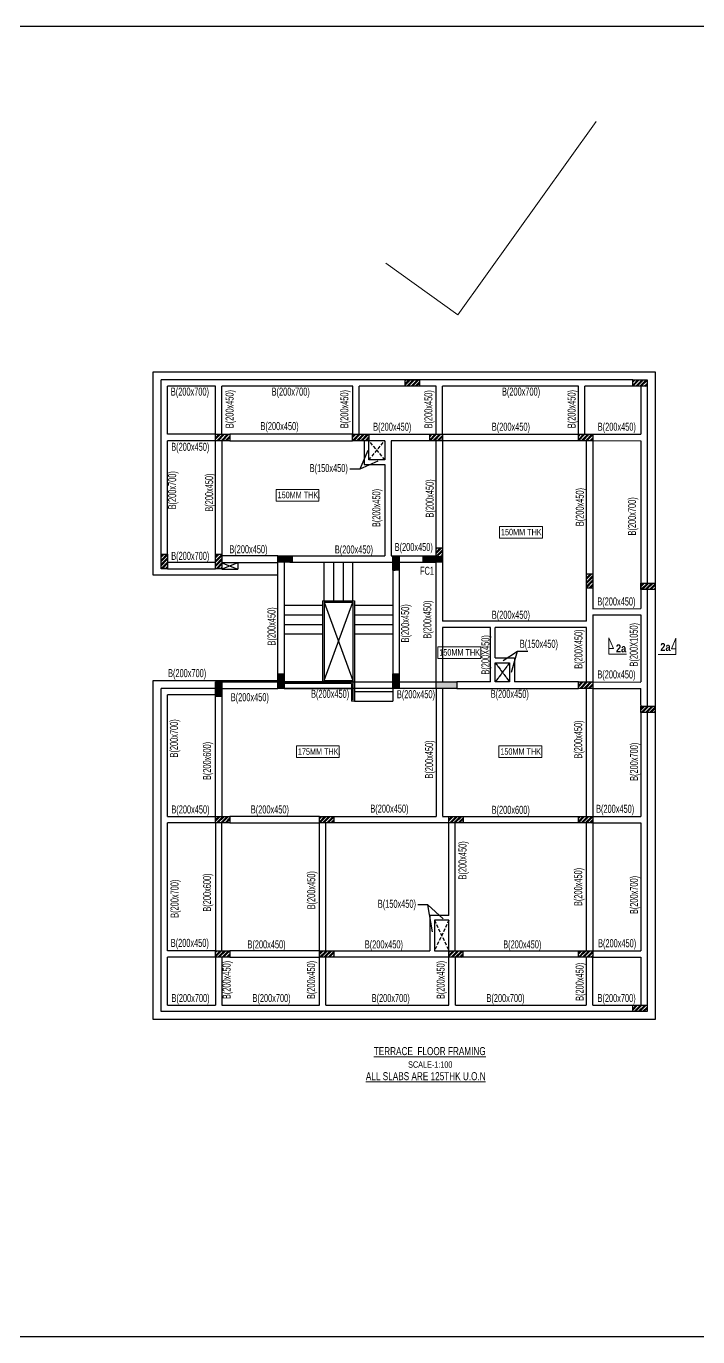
# Model space of a CAD drawing. Header units: millimetres. Extents: x 1798 to 243113, y 1193 to 150435.
# Drawn here: x 125572 to 146579, y 1193 to 42148 of the extents above; entities that cross this region are included whole.
import ezdxf

# ---------------------------------------------------------------- set-up
doc = ezdxf.new("R2010")
doc.units = ezdxf.units.MM
doc.linetypes.add('HIDDEN', pattern=[0.375, 0.25, -0.125])
doc.linetypes.add('HIDDEN2', pattern=[0.1875, 0.125, -0.0625])
for name, color, linetype, lineweight in [('-S-TEXT', 6, 'Continuous', 0), ('A-OPNG-WNDW', 4, 'Continuous', 20), ('A-SHAFT', 8, 'Continuous', 0), ('A-WALL', 1, 'Continuous', 30), ('S - BEAM TXT', 30, 'Continuous', 13), ('S - SLAB TXT', 2, 'Continuous', 13), ('SEC TEXT', 50, 'Continuous', 5), ('section symb', 5, 'Continuous', 0)]:
    doc.layers.add(name, color=color, linetype=linetype, lineweight=lineweight)
for name, color, linetype in [('A-RAILING', 212, 'Continuous'), ('A-STAIRCASE', 32, 'Continuous'), ('A-WALL-PATT', 7, 'Continuous'), ('beam', 4, 'Continuous'), ('column', 5, 'Continuous')]:
    doc.layers.add(name, color=color, linetype=linetype)
doc.styles.add('ARIAL', font='arial.ttf')
doc.styles.add('GFC', font='ARIALN.TTF')
doc.styles.add('S - GRID TXT', font='ARIALNB.TTF')
doc.styles.add('sd', font='ARIALNB.TTF')
doc.styles.add('SOBHA', font='swisscl.ttf')
doc.dimstyles.new('GFC- 50', dxfattribs={"dimscale": 100, "dimtxt": 1, "dimasz": 0.6, "dimexe": 0.2, "dimexo": 0, "dimgap": 0.1, "dimtad": 1, "dimdec": 0, "dimzin": 1, "dimdsep": 46, "dimtxsty": 'GFC', "dimblk": 'OBLIQUE', "dimcen": 0, "dimclrd": 8, "dimclre": 8, "dimclrt": 6, "dimazin": 2, "dimtfac": 1, "dimtdec": 0, "dimtmove": 1, "dimatfit": 3, "dimfxl": 1, "dimtolj": 1, "dimlwd": -1, "dimlwe": 9, "dimarcsym": 0})
pattern_1 = [(225, (51243.94, 36101.29), (66.29126, -66.29126), []), (225, (51199.74, 36101.29), (66.29126, -66.29126), [])]
pattern_2 = [(225, (48680.43, 47306.03), (66.29126, -66.29126), []), (225, (48636.24, 47306.03), (66.29126, -66.29126), [])]

# ---------------------------------------------------------------- blocks, each defined once
blk = doc.blocks.new('_OBLIQUE')
at = {"color": 0, "linetype": 'ByBlock'}
blk.add_line((-0.5, -0.5), (0.5, 0.5), dxfattribs=at)

msp = doc.modelspace()

# ---------------------------------------------------------------- hatches: boundary and pattern name
at = {"transparency": 33554559}
h = msp.add_hatch(color=8, dxfattribs=at)
h.dxf.hatch_style = 1
h.paths.add_polyline_path([(137992.4, 25595.1), (138392.4, 25595.1), (138392.4, 25395.2), (137992.4, 25395.2)])
h = msp.add_hatch(color=8, dxfattribs=at)
h.dxf.hatch_style = 1
h.paths.add_polyline_path([(138592.4, 25595.6), (138392.4, 25595.6), (138392.4, 25395.6), (138592.4, 25395.6)])
at = {"layer": 'A-WALL-PATT', "ltscale": 25}
h = msp.add_hatch(dxfattribs=at)
h.set_pattern_fill('ANSI32', color=8, scale=250, angle=180)
h.set_pattern_definition(pattern_1)
h.paths.add_polyline_path([(137877.5, 30895.6), (137877.5, 31095.6), (137427.5, 31095.6), (137427.5, 30895.6)])
h = msp.add_hatch(dxfattribs=at)
h.set_pattern_fill('ANSI32', color=8, scale=250, angle=180)
h.set_pattern_definition(pattern_1)
h.paths.add_polyline_path([(144992.1, 30895.6), (144992.1, 31095.6), (144542.1, 31095.6), (144542.1, 30895.6)])
h = msp.add_hatch(dxfattribs=at)
h.set_pattern_fill('ANSI32', color=8, scale=250, angle=180)
h.set_pattern_definition(pattern_1)
h.paths.add_polyline_path([(131942.5, 29395.6), (131492.5, 29395.6), (131492.5, 29195.6), (131942.5, 29195.6)])
h = msp.add_hatch(dxfattribs=at)
h.set_pattern_fill('ANSI32', color=8, scale=250, angle=180)
h.set_pattern_definition(pattern_1)
h.paths.add_polyline_path([(135782.5, 29395.6), (135782.5, 29195.6), (136292.5, 29195.6), (136292.5, 29395.6)])
h = msp.add_hatch(dxfattribs=at)
h.set_pattern_fill('ANSI32', color=8, scale=250, angle=180)
h.set_pattern_definition(pattern_1)
h.paths.add_polyline_path([(138192.5, 29196), (138592.5, 29196), (138592.5, 29396), (138192.5, 29396)])
h = msp.add_hatch(dxfattribs=at)
h.set_pattern_fill('ANSI32', color=8, scale=250, angle=180)
h.set_pattern_definition(pattern_1)
h.paths.add_polyline_path([(142842.5, 29395.6), (142842.5, 29195.6), (143292.5, 29195.6), (143292.5, 29395.6)])
h = msp.add_hatch(dxfattribs=at)
h.set_pattern_fill('ANSI32', color=8, scale=250, angle=180)
h.set_pattern_definition(pattern_1)
h.paths.add_polyline_path([(138592.4, 25595.6), (138592.4, 25845.6), (138392.4, 25845.6), (138392.4, 25595.6)])
h = msp.add_hatch(dxfattribs=at)
h.set_pattern_fill('ANSI32', color=8, scale=250, angle=180)
h.set_pattern_definition(pattern_1)
h.paths.add_polyline_path([(129792.1, 25195.6), (129992.1, 25195.6), (129992.1, 25645.6), (129792.1, 25645.6)])
h = msp.add_hatch(dxfattribs=at)
h.set_pattern_fill('ANSI32', color=8, scale=250, angle=180)
h.set_pattern_definition(pattern_1)
h.paths.add_polyline_path([(131492.4, 25195.6), (131692.4, 25195.6), (131692.4, 25645.6), (131492.4, 25645.6)])
at = {"layer": 'A-WALL-PATT'}
h = msp.add_hatch(dxfattribs=at)
h.set_pattern_fill('ANSI31', color=8)
h.set_pattern_definition([(45, (52726.89451, 36101.75529), (-0.08838834765, 0.08838834765), [])])
h.paths.add_polyline_path([(133442.4, 25595.6), (133442.4, 25395.6), (133892.4, 25395.6), (133892.4, 25595.6)])
h = msp.add_hatch(dxfattribs=at)
h.set_pattern_fill('ANSI31', color=8, angle=-90)
h.set_pattern_definition([(315, (147748.60715, 109908.74599), (0.08838834765, 0.08838834765), [])])
h.paths.add_polyline_path([(137242.5, 25595.6), (137042.5, 25595.6), (137042.5, 25145.6), (137242.5, 25145.6)])
at = {"layer": 'A-WALL-PATT', "ltscale": 25}
h = msp.add_hatch(dxfattribs=at)
h.set_pattern_fill('ANSI32', color=8, scale=250, angle=180)
h.set_pattern_definition([(225, (51243.94, 36168.29), (66.29126, -66.29126), []), (225, (51199.74, 36168.29), (66.29126, -66.29126), [])])
h.paths.add_polyline_path([(143092.4, 24588), (143292.4, 24588), (143292.4, 25038), (143092.4, 25038)])
h = msp.add_hatch(dxfattribs=at)
h.set_pattern_fill('ANSI32', color=8, scale=250, angle=180)
h.set_pattern_definition(pattern_2)
h.paths.add_polyline_path([(144791.9, 24744.7), (144791.9, 24544.7), (145241.9, 24544.7), (145241.9, 24744.7)])
at = {"layer": 'A-WALL-PATT'}
h = msp.add_hatch(dxfattribs=at)
h.set_pattern_fill('ANSI31', color=8, angle=90)
h.set_pattern_definition([(135, (52726.89451, 36101.75529), (-0.08838834765, -0.08838834765), [])])
h.paths.add_polyline_path([(133642.4, 21455.6), (133642.4, 21905.6), (133442.4, 21905.6), (133442.4, 21455.6)])
h = msp.add_hatch(dxfattribs=at)
h.set_pattern_fill('ANSI31', color=8, angle=90)
h.set_pattern_definition([(135, (122596.33025, -62858.10257), (-0.08838834765, -0.08838834765), [])])
h.paths.add_polyline_path([(137042.5, 21455.6), (137242.5, 21455.6), (137242.5, 21905.6), (137042.5, 21905.6)])
h = msp.add_hatch(dxfattribs=at)
h.set_pattern_fill('ANSI31', color=8, scale=250)
h.set_pattern_definition([(45, (52726.895, 36101.755), (-22.097087, 22.097087), [])])
h.paths.add_polyline_path([(131692.4, 21205.6), (131692.4, 21655.6), (131492.4, 21655.6), (131492.4, 21205.6)])
at = {"layer": 'A-WALL-PATT', "ltscale": 25}
h = msp.add_hatch(color=8, dxfattribs=at)
h.dxf.hatch_style = 1
h.paths.add_polyline_path([(138392.3, 21655.6), (138392.3, 21455.6), (139042.3, 21455.6), (139042.3, 21655.6)])
h = msp.add_hatch(dxfattribs=at)
h.set_pattern_fill('ANSI32', color=8, scale=250, angle=180)
h.set_pattern_definition(pattern_1)
h.paths.add_polyline_path([(142842.5, 21655.6), (142842.5, 21455.6), (143292.5, 21455.6), (143292.5, 21655.6)])
h = msp.add_hatch(dxfattribs=at)
h.set_pattern_fill('ANSI32', color=8, scale=250, angle=180)
h.set_pattern_definition(pattern_2)
h.paths.add_polyline_path([(144792.5, 20904.7), (144792.5, 20704.7), (145242.5, 20704.7), (145242.5, 20904.7)])
h = msp.add_hatch(dxfattribs=at)
h.set_pattern_fill('ANSI32', color=8, scale=250, angle=180)
h.set_pattern_definition(pattern_1)
h.paths.add_polyline_path([(131942.4, 17255.6), (131942.4, 17455.6), (131492.4, 17455.6), (131492.4, 17255.6)])
h = msp.add_hatch(dxfattribs=at)
h.set_pattern_fill('ANSI32', color=8, scale=250, angle=180)
h.set_pattern_definition(pattern_1)
h.paths.add_polyline_path([(134742.4, 17455.6), (134742.4, 17255.6), (135192.4, 17255.6), (135192.4, 17455.6)])
h = msp.add_hatch(dxfattribs=at)
h.set_pattern_fill('ANSI32', color=8, scale=250, angle=180)
h.set_pattern_definition(pattern_1)
h.paths.add_polyline_path([(138792.4, 17455.6), (138792.4, 17255.6), (139242.4, 17255.6), (139242.4, 17455.6)])
h = msp.add_hatch(dxfattribs=at)
h.set_pattern_fill('ANSI32', color=8, scale=250, angle=180)
h.set_pattern_definition(pattern_1)
h.paths.add_polyline_path([(142842.5, 17455.6), (142842.5, 17255.6), (143292.5, 17255.6), (143292.5, 17455.6)])
h = msp.add_hatch(dxfattribs=at)
h.set_pattern_fill('ANSI32', color=8, scale=250, angle=180)
h.set_pattern_definition(pattern_1)
h.paths.add_polyline_path([(131492.4, 13255.6), (131492.4, 13055.6), (131942.4, 13055.6), (131942.4, 13255.6)])
h = msp.add_hatch(dxfattribs=at)
h.set_pattern_fill('ANSI32', color=8, scale=250, angle=180)
h.set_pattern_definition(pattern_1)
h.paths.add_polyline_path([(134742.4, 13255.6), (134742.4, 13055.6), (135192.4, 13055.6), (135192.4, 13255.6)])
h = msp.add_hatch(dxfattribs=at)
h.set_pattern_fill('ANSI32', color=8, scale=250, angle=180)
h.set_pattern_definition(pattern_1)
h.paths.add_polyline_path([(138792.4, 13255.6), (138792.4, 13055.6), (139227.4, 13055.6), (139227.4, 13255.6)])
h = msp.add_hatch(dxfattribs=at)
h.set_pattern_fill('ANSI32', color=8, scale=250, angle=180)
h.set_pattern_definition(pattern_1)
h.paths.add_polyline_path([(142842.5, 13255.6), (142842.5, 13055.6), (143292.5, 13055.6), (143292.5, 13255.6)])
h = msp.add_hatch(dxfattribs=at)
h.set_pattern_fill('ANSI32', color=8, scale=250, angle=180)
h.set_pattern_definition(pattern_1)
h.paths.add_polyline_path([(144992.1, 11355.6), (144992.1, 11555.6), (144542.1, 11555.6), (144542.1, 11355.6)])

# ---------------------------------------------------------------- linework, layer by layer
at = {"layer": 'A-OPNG-WNDW'}
for p, q in [((139072.5, 33125.9), (143402.7, 39168.5)), ((136816.8, 34742.3), (139072.5, 33125.9))]:
    msp.add_line(p, q, dxfattribs=at)
at = {"layer": 'A-RAILING', "color": 8}
for p, q in [((134842.4, 24195.6, -27.9), (134842.4, 23537.7, -27.9)), ((134842.4, 24195.6, -27.9), (135842.4, 24195.6, -27.9)), ((135842.4, 24195.6, -27.9), (135842.4, 21055.6, -27.9)), ((134892.4, 24145.6, -27.9), (134892.4, 23531.4, -27.9)), ((134892.4, 24145.6, -27.9), (135792.4, 24145.6, -27.9)), ((135792.4, 24145.6, -27.9), (135792.4, 21102.7, -27.9)), ((134842.4, 23537.7, -27.9), (134842.4, 21655.6, -27.9)), ((134892.4, 23531.4, -27.9), (134892.4, 21705.6, -27.9)), ((135742.4, 21605.6, -27.9), (133642.4, 21605.6, -27.9)), ((134842.4, 21655.6, -27.9), (135792.4, 21655.6, -27.9)), ((134842.4, 21655.6, -27.9), (135792.4, 21655.6, -27.9)), ((134892.4, 21705.6, -27.9), (135792.4, 21705.6, -27.9)), ((135742.4, 21605.6, -27.9), (135742.4, 21055.6, -27.9)), ((135842.4, 21055.6, -27.9), (135742.4, 21055.6, -27.9))]:
    msp.add_line(p, q, dxfattribs=at)
at = {"layer": 'A-RAILING'}
msp.add_line((135792.4, 21655.6, -27.9), (133642.4, 21655.6, -27.9), dxfattribs=at)
at = {"layer": 'A-SHAFT', "linetype": 'HIDDEN2', "ltscale": 50}
for p, q in [((140692.6, 22255.6, -75.5), (140242.6, 21655.6, -75.5)), ((140242.6, 22255.6, -75.5), (140692.6, 21655.6, -75.5))]:
    msp.add_line(p, q, dxfattribs=at)
at = {"layer": 'A-STAIRCASE', "color": 8, "linetype": 'Continuous', "ltscale": 50}
for p, q in [((134892.4, 24195.6, -27.9), (134892.4, 25395.6, -27.9)), ((135192.4, 24195.6, -27.9), (135192.4, 25395.6, -27.9)), ((135492.4, 24195.6, -27.9), (135492.4, 25395.6, -27.9)), ((135792.4, 24195.6, -27.9), (135792.4, 25395.6, -27.9)), ((133642.4, 24055.6, -27.9), (134842.4, 24055.6, -27.9)), ((133642.4, 23755.6, -27.9), (134842.4, 23755.6, -27.9)), ((135842.4, 24055.6, -27.9), (137042.4, 24055.6, -27.9)), ((135842.4, 23755.6, -27.9), (137042.4, 23755.6, -27.9)), ((133642.4, 23455.6, -27.9), (134842.4, 23455.6, -27.9)), ((135842.4, 23455.6, -27.9), (137042.4, 23455.6, -27.9)), ((133642.4, 23155.6, -27.9), (134842.4, 23155.6, -27.9)), ((135842.4, 23155.6, -27.9), (137042.4, 23155.6, -27.9)), ((133642.4, 21655.6, -27.9), (134842.4, 21655.6, -27.9)), ((135842.4, 21655.6, -27.9), (137042.4, 21655.6, -27.9)), ((135842.4, 21355.6, -27.9), (137042.4, 21355.6, -27.9)), ((137040.6, 21455.6, -27.9), (137042.4, 21055.6, -27.9)), ((135842.4, 21055.6, -27.9), (137042.4, 21055.6, -27.9))]:
    msp.add_line(p, q, dxfattribs=at)
at = {"layer": 'A-STAIRCASE', "color": 8, "ltscale": 50}
for p, q in [((134892, 21705.6, -27.9), (135792.4, 24145.6, -27.9)), ((134892.4, 24145.6, -27.9), (135792.4, 21705.6, -27.9))]:
    msp.add_line(p, q, dxfattribs=at)
at = {"layer": 'A-STAIRCASE', "color": 8, "linetype": 'Continuous', "ltscale": 1000}
for p, q in [((133642.4, 21655.6, -27.9), (134842.4, 21655.6, -27.9)), ((135842.4, 21655.6, -27.9), (137042.4, 21655.6, -27.9))]:
    msp.add_line(p, q, dxfattribs=at)
at = {"layer": 'A-WALL', "color": 8, "elevation": -27.9}
for points in [[(133642.4, 21655.6), (135792.4, 21655.6)], [(133642.4, 21455.6), (135792.4, 21455.6)]]:
    msp.add_lwpolyline(points, dxfattribs=at)
at = {"layer": 'beam', "color": 4}
for p, q in [((144542.1, 31095.6, 119491.7), (129792.4, 31095.6, -27.9)), ((129792.4, 25645.6, 119491.7), (129792.4, 31095.6, -27.9)), ((129992.4, 29395.6, -27.9), (129992.4, 30895.6, -27.9)), ((131492.5, 30895.6, -27.9), (129992.4, 30895.6, -27.9)), ((131492.5, 29395.6, -27.9), (131492.5, 30895.6, -27.9)), ((133442.4, 30895.6, -27.9), (131692.5, 30895.6, -27.9)), ((131692.5, 29395.6, -27.9), (131692.5, 30895.6, -27.9)), ((135783.7, 30895.6, -27.9), (133442.4, 30895.6, -27.9)), ((135783.7, 29395.6, -27.9), (135783.7, 30895.6, -27.9)), ((138392.5, 30895.6, -27.9), (135983.7, 30895.6, -27.9)), ((135983.7, 29395.6, -27.9), (135983.7, 30895.6, -27.9)), ((138392.5, 30895.6, -27.9), (138392.4, 30895.6, -27.9)), ((138392.5, 29398.5, 119491.7), (138392.5, 30895.6, 119491.7)), ((142842.3, 30895.6, -27.9), (138592.5, 30895.6, -27.9)), ((138592.5, 29398.5, 119491.7), (138592.5, 30895.6, 119491.7)), ((142842.3, 29398.5, -27.9), (142842.3, 30898.5, -27.9)), ((144542.1, 30895.6, 119491.7), (143042.3, 30898.5, -27.9)), ((143042.3, 29398.5, -27.9), (143042.3, 30898.5, -27.9)), ((144792.4, 30895.6, -27.9), (144792.4, 29395.6, -27.9)), ((144992.4, 31095.6, -27.9), (144992.4, 25128.9, -27.9)), ((131493, 29395.6, -27.9), (129992.4, 29395.6, -27.9)), ((129992.4, 25645.6, 119491.7), (129992.4, 29195.6, -27.9)), ((131493, 29195.6, -27.9), (129992.4, 29195.6, -27.9)), ((131492.4, 25645.5, 119663.8), (131492.4, 29195.6, -18136.9)), ((131692.5, 29195.6, -18136.9), (131692.1, 25598.5, 239017.6)), ((135782.5, 29395.6, -27.9), (131942.5, 29395.6, -27.9)), ((131942.5, 29195.6, 42253.2), (135782.5, 29195.6, -27.9)), ((136292.5, 29395.6, 69584.1), (138392.5, 29395.6, 124746.9)), ((136792.5, 29195.6, 80029.4), (136292.5, 29195.6, 65935.2)), ((138392.5, 29195.6, 125131.2), (136992.5, 29195.6, 85667.2)), ((136992.5, 29195.6, -27.9), (136992.5, 25595.8, -27.9)), ((138392.5, 25848.5, -37377.7), (138392.5, 29195.6, 129306.3)), ((138592.5, 29395.6, 119491.7), (142842.5, 29395.6, -27.9)), ((142842.5, 29195.6, -27.9), (138592.5, 29195.6, 119491.7)), ((138592.5, 29195.6, 119491.7), (138592.5, 25848.5, 119491.7)), ((143092.4, 25038, -239053), (143092.6, 29198.5, -132.9)), ((143292.4, 29198.5, 119386.6), (143292.2, 25038, -241284.8)), ((143292.5, 29395.6, -27.9), (144792.4, 29395.6, -27.9)), ((143292.5, 29198.5, -27.9), (144792.4, 29195.6, -27.9)), ((144792.4, 29195.6, -27.9), (144792.5, 24521.1, -8)), ((136792.5, 28448.5, -27.9), (136792.5, 25595.8, -27.9)), ((129992.4, 25398.5, 34213.3), (131492.1, 25398.5, 239017.6)), ((133442.6, 25595.6, -75.5), (131692.4, 25595.6, 119663.8)), ((133442.4, 21905.6, -27.9), (133442.4, 25395.6, -27.9)), ((133642.4, 25395.6, -27.9), (133642.4, 21905.6, -27.9)), ((133892.4, 25595.6, -27.9), (136642.5, 25595.6, 76410.7)), ((133892.4, 25395.6, -27.9), (138392.3, 25395.6, 125048.9)), ((136642.5, 25595.6, 76410.7), (136792.5, 25595.8, -27.9)), ((136992.5, 25595.6, 86139.1), (138392.4, 25595.6, 125050.7)), ((138392.3, 21655.6, -27.9), (138392.3, 25395.6, -27.9)), ((138592.3, 25395.6, 119491.7), (138592.3, 23555.6, 60690.6)), ((129992.1, 25195.6, 119491.7), (131492.1, 25195.6, -27.9)), ((133442.6, 25382.6, -239122), (131692.1, 25382.6, -76.5)), ((144992.4, 25128.9, -27.9), (144992.4, 24744.7, -27.9)), ((143092.4, 23555.6, -146.5), (143092.4, 24588, -255633.1)), ((143292.4, 24588, -247450.9), (143292.4, 23946.1, -166993.6)), ((144792.5, 24521.1, -8), (144792.5, 23949.1, -12)), ((144992.4, 24544.7, -27.9), (144992.4, 20904.7, -27.9)), ((143292.4, 23946.1, -239055.1), (144792.5, 23949.1, -239055.1)), ((139392.2, 23555.6, 47200.9), (138592.3, 23555.6, 57992.9)), ((138592.3, 23355.6, 54299.2), (138592.3, 21655.6, -27.9)), ((139392.2, 23355.6, 47200.9), (138592.3, 23355.6, 57992.9)), ((143092.4, 23555.6, -2726.5), (139392.2, 23555.6, 47200.9)), ((139792.4, 23355.6, 41800.4), (139392.2, 23355.6, 47200.9)), ((140092.4, 23355.6, 37752.5), (139792.4, 23355.6, 41800.4)), ((143092.4, 23355.6, -2726.5), (140242.4, 23355.6, 35728.6)), ((143092.5, 21655.6, 119783.4), (143092.4, 23355.6, 263.9)), ((143292.4, 23749.1, -142291), (143292.4, 21655.6, 120104.7)), ((143292.4, 23749.1, -239055.1), (144792.4, 23749.1, -254995.9)), ((144792.4, 23749.1, -13.4), (144792.4, 21655.6, -27.9)), ((129792.3, 11355.6, 119491.7), (129792.3, 21455.6, 320787.7)), ((131497.3, 21455.6, 320787.7), (129792.3, 21455.6, 320787.7)), ((131692.4, 21655.6, -27.9), (133442.4, 21655.6, 119491.7)), ((131692.4, 21455.6, -27.9), (133442.4, 21455.6, -27.9)), ((133642.4, 21655.6, -27.9), (137040.6, 21655.6, -27.9)), ((138392.3, 21455.6, -27.9), (133642.4, 21455.6, -27.9)), ((137240.6, 21655.6, -27.9), (138392.3, 21655.6, -27.9)), ((138392.5, 21458.5, -27.9), (138392.4, 17455.6, -27.9)), ((138592.5, 21458.5, -27.9), (138592.5, 17458.5, -27.9)), ((139792.4, 21655.6, -27.9), (139042.3, 21655.6, -27.9)), ((139042.3, 21455.6, -27.9), (142842.5, 21455.6, -27.9)), ((140092.4, 21655.6, -27.9), (139792.4, 21655.6, -27.9)), ((140692.4, 21655.6, -27.9), (140242.4, 21655.6, -27.9)), ((142842.5, 21655.6, -27.9), (140842.4, 21655.6, -27.9)), ((143092.5, 17455.6, -54.1), (143092.5, 21455.6, -54.1)), ((143292.5, 21655.6, -27.9), (144792.5, 21649.8, 90.8)), ((143292.5, 21455.6, -54.1), (143292.5, 17455.6, 119465.4)), ((143292.5, 21455.6, 213841.2), (144793.8, 21455.6, 24955.8)), ((129992.3, 17455.6, 58274.3), (129992.3, 21255.6, 2887.2)), ((131497.3, 21255.6, 320787.7), (129992.3, 21255.6, 320787.7)), ((131492.4, 17455.6, -27.9), (131492.4, 21205.6, -27.9)), ((131692.4, 21205.6, -27.9), (131692.4, 17455.6, 119491.7)), ((144792.5, 20931, 119491.7), (144792.5, 20904.7, 118584.2)), ((144792.4, 20704.7, -13.9), (144792.4, 17455.6, -27.9)), ((144992.4, 20704.7, -27.9), (144992.4, 11358.5, -27.9)), ((129992.3, 17455.6, 120381), (131492.4, 17455.6, 119491.7)), ((129992.3, 16167.9, 77043.4), (129992.3, 17255.6, 61189.4)), ((131492.4, 17255.6, 28192), (129992.3, 17255.6, 77994.2)), ((131492.4, 17255.6, -27.9), (131492.4, 16167.9, -27.9)), ((131692.4, 13255.6, -7734.5), (131692.4, 17255.6, 119491.7)), ((134742.4, 17455.6, 121151.7), (131942.4, 17455.6, 119491.7)), ((131942.4, 17255.6, 28192), (134742.4, 17255.6, 121151.7)), ((134742.4, 13255.6, 119491.7), (134742.5, 17255.6, -27.9)), ((134942.4, 13255.6, 119491.7), (134942.5, 17255.6, -28)), ((135192.4, 17455.6, 119491.7), (138392.4, 17455.6, -27.9)), ((138792.4, 17255.6, -27.9), (135192.4, 17255.6, 119491.7)), ((138592.4, 17455.6, 6612.1), (138792.4, 17455.6, -27.9)), ((138792.4, 16055.6, 35828), (138792.4, 17255.6, -27.9)), ((138992.4, 13255.6, 119491.7), (138992.4, 17255.6, -27.9)), ((139242.4, 17455.6, -27.9), (142842.5, 17455.6, 126524.5)), ((142842.5, 17255.6, 126524.5), (139242.4, 17255.6, -27.9)), ((143092.5, 13258.5, -119547.4), (143092.5, 17258.5, -27.9)), ((143292.5, 17454.7, 119491.6), (144792.4, 17455.6, 119491.7)), ((143292.5, 17258.5, -27.9), (143292.5, 16167, -32641.9)), ((143292.5, 17258.5, -27.9), (144792.4, 17255.6, 103555.7)), ((144792.4, 17255.6, -120.9), (144792.4, 16167.9, -120.9)), ((129992.3, 13255.6, 119491.7), (129992.3, 16167.9, 77043.4)), ((131492.4, 16167.9, -27.9), (131492.4, 13255.6, -27.9)), ((138792.4, 14358.3, -27.9), (138792.4, 16055.6, 35828)), ((143292.5, 16167, -32641.9), (143292.5, 13258.5, -119547.4)), ((144792.4, 16167.9, -120.9), (144792.4, 13255.6, -120.9)), ((138792.4, 13255.6, 119491.7), (138792.4, 14208.3, 91024.6)), ((131492.9, 13255.6, 119491.7), (129992.3, 13255.6, 119491.7)), ((134742.4, 13255.6, -1856.4), (131942.4, 13255.6, 91232.5)), ((135197.4, 13255.6, -27.9), (136892.4, 13255.6, 56324.2)), ((136892.4, 13255.6, 56324.2), (138192.5, 13255.6, -27.9)), ((138342.5, 13255.6, 104533), (138792.4, 13255.6, 119491.7)), ((139227.4, 13255.6, -27.9), (142842.5, 13255.6, -27.9)), ((143292.5, 13258.5, -119547.4), (144792.4, 13255.6, -27.9)), ((131492.9, 13055.6, 119491.7), (129992.3, 13055.6, 119491.7)), ((129992.3, 11555.6, 119491.7), (129992.3, 13055.6, 119491.7)), ((131492.4, 13055.6, 117831.7), (131492.4, 11555.6, 12373.2)), ((131692.4, 13055.6, 117831.7), (131692.4, 11555.6, 12373.2)), ((131942.4, 13055.6, 119491.7), (134749.4, 13055.6, 121155.8)), ((134742.4, 11555.6, -236.3), (134742.4, 13055.6, -236.3)), ((134942.4, 11555.6, -236.3), (134942.4, 13055.6, -236.3)), ((136655.6, 13055.6, 70913.5), (135192.4, 13055.6, 119491.7)), ((138792.4, 13055.6, -27.9), (136655.6, 13055.6, 70913.5)), ((138796.1, 11555.6, -151.3), (138796.1, 13055.6, -151.3)), ((138996.1, 11555.6, -151.3), (138996.1, 13055.6, -151.3)), ((142842.5, 13055.6, -7029.8), (139227.4, 13055.6, 119491.7)), ((143092.5, 11555.6, -119547.4), (143092.5, 13055.6, -119547.4)), ((143292.5, 13055.6, -119547.4), (144792.4, 13055.6, -15963.8)), ((143292.5, 11555.6, -119547.4), (143292.5, 13055.6, -119547.4)), ((144792.4, 13055.6, 15317.8), (144792.4, 11555.6, 15317.8)), ((129992.3, 11555.6, 11391.3), (131492.4, 11555.6, 9044.8)), ((131692.4, 11555.6, 8731.9), (134742.4, 11555.6, 3961)), ((134942.4, 11555.6, 3648.1), (136655.6, 11555.6, 119368.3)), ((136655.7, 11555.6, 119371.2), (138796.1, 11555.6, -27.9)), ((138996.1, 11555.6, -27.9), (143090, 11555.6, -49.8)), ((143092.4, 11555.6, -27.9), (143092.5, 11555.6, -27.3)), ((143292.5, 11555.6, 1778.1), (144792.4, 11555.6, 15317.8)), ((144542.1, 11355.6, 119491.7), (129792.3, 11355.6, -1625.5))]:
    msp.add_line(p, q, dxfattribs=at)
at = {"layer": 'beam'}
for p, q in [((136142.5, 29202.7, -27.9), (136142.5, 28448.5, -27.9)), ((136292.5, 28598.5, -27.9), (136292.5, 29195.6, -27.9)), ((136792.5, 29195.6, -27.9), (136792.5, 28598.5, -27.9)), ((136142.5, 28448.5, -27.9), (136792.5, 28448.5, -27.9)), ((136792.5, 28598.5, -27.9), (136292.5, 28598.5, -27.9)), ((131692.4, 25179.7, 100623.7), (132192.6, 25182.6, -19068.9)), ((132192.6, 25382.6, 219971.2), (132192.6, 25182.6, -19067.9)), ((137040.6, 25145.6, -27.9), (137040.6, 21905.6, -27.9)), ((137242.5, 25145.6, -27.9), (137240.6, 21905.6, -27.9)), ((140092.4, 21655.6, -27.9), (140092.4, 23355.6, -27.9)), ((140242.4, 22408.5, -27.9), (140242.4, 23355.6, -27.9)), ((140242.4, 22408.5, -27.9), (140842.4, 22408.5, -27.9)), ((140242.4, 21655.6, -27.9), (140242.4, 22258.5, -27.9)), ((140242.4, 22258.5, -27.9), (140692.4, 22258.5, -27.9)), ((140692.4, 22258.5, -27.9), (140692.4, 21655.6, -27.9)), ((140842.4, 22408.5, -27.9), (140842.4, 21655.6, -27.9)), ((144792.5, 20931, 119491.7), (144793.8, 21455.6, 24955.8)), ((138792.4, 14358.3, -27.9), (138192.5, 14358.3, -27.9)), ((138192.5, 14358.3, -27.9), (138192.5, 13255.6, -27.9)), ((138792.4, 14208.3, -27.9), (138342.5, 14208.3, -27.9)), ((138342.5, 14208.3, -27.9), (138342.5, 13255.6, -27.9))]:
    msp.add_line(p, q, dxfattribs=at)
at = {"layer": 'beam', "color": 8, "linetype": 'HIDDEN', "ltscale": 400}
for p, q in [((136792.5, 28598.5, -27.9), (136292.5, 29195.6, -27.9)), ((136292.5, 28598.5, -27.9), (136792.5, 29195.6, -27.9)), ((140242.4, 22258.5, -27.9), (140692.4, 21655.6, -27.9)), ((140692.4, 22258.5, -27.9), (140242.4, 21655.6, -27.9)), ((138792.4, 14208.3, -27.9), (138342.5, 13255.6, -27.9)), ((138342.5, 14208.3, -27.9), (138792.4, 13255.6, -27.9))]:
    msp.add_line(p, q, dxfattribs=at)
at = {"layer": 'beam', "color": 8, "linetype": 'HIDDEN', "ltscale": 45000}
for p, q in [((132192.6, 25382.6, 219970.2), (131692.1, 25182.6, -19068.9)), ((131692.3, 25382.6, 219970.2), (132192.6, 25182.6, -19068.9))]:
    msp.add_line(p, q, dxfattribs=at)
at = {"layer": 'beam', "color": 4}
msp.add_lwpolyline([(201385.5, 1192.9), (1797.5, 1192.9), (1797.5, 42147.9), (201385.5, 42147.9)], close=True, dxfattribs=at)
at = {"layer": 'beam', "color": 2, "elevation": -27.9}
msp.add_lwpolyline([(133442.4, 24995.6), (129542.4, 24995.6), (129542.4, 31345.6), (145242.5, 31345.6), (145242.5, 11105.6), (129542.5, 11105.6), (129542.5, 21705.6), (133442.4, 21705.6)], dxfattribs=at)
at = {"layer": 'column'}
for points, elevation in [([(137877.5, 30895.6), (137427.5, 30895.6), (137427.5, 31095.6), (137877.5, 31095.6)], 119491.7), ([(144992.1, 30895.6), (144542.1, 30895.6), (144542.1, 31095.6), (144992.1, 31095.6)], 119491.7), ([(131492.5, 29395.6), (131942.5, 29395.6), (131942.5, 29195.6), (131492.5, 29195.6)], -27.9), ([(135782.5, 29395.6), (136292.5, 29395.6), (136292.5, 29195.6), (135782.5, 29195.6)], -27.9), ([(138192.5, 29396), (138592.5, 29396), (138592.5, 29196), (138192.5, 29196)], -30), ([(142842.5, 29395.6), (143292.5, 29395.6), (143292.5, 29195.6), (142842.5, 29195.6)], -27.9), ([(138392.4, 25395.6), (138392.4, 25845.6), (138592.4, 25845.6), (138592.4, 25395.6)], 119491.7), ([(129792.1, 25195.6), (129792.1, 25645.6), (129992.1, 25645.6), (129992.1, 25195.6)], 119491.7), ([(131492.4, 25195.6), (131492.4, 25645.5), (131692.4, 25645.5), (131692.4, 25195.6)], 119663.8), ([(133442.4, 25595.6), (133892.4, 25595.6), (133892.4, 25395.6), (133442.4, 25395.6)], -27.9), ([(137242.5, 25595.6), (137242.5, 25145.6), (137042.5, 25145.6), (137042.5, 25595.6)], -27.9), ([(137992.4, 25595.1), (138392.4, 25595.1), (138392.4, 25395.2), (137992.4, 25395.2)], 119491.7), ([(143092.4, 24588), (143092.4, 25038), (143292.4, 25038), (143292.4, 24588)], -239053), ([(144791.9, 24744.7), (145241.9, 24744.7), (145241.9, 24544.7), (144791.9, 24544.7)], -239053), ([(133442.4, 21455.6), (133442.4, 21905.6), (133642.4, 21905.6), (133642.4, 21455.6)], -27.9), ([(137042.5, 21455.6), (137042.5, 21905.6), (137242.5, 21905.6), (137242.5, 21455.6)], -27.9), ([(131492.4, 21205.6), (131492.4, 21655.6), (131692.4, 21655.6), (131692.4, 21205.6)], -27.9), ([(138392.3, 21655.6), (139042.3, 21655.6), (139042.3, 21455.6), (138392.3, 21455.6)], -27.9), ([(142842.5, 21655.6), (143292.5, 21655.6), (143292.5, 21455.6), (142842.5, 21455.6)], -27.9), ([(144792.5, 20904.7), (145242.5, 20904.7), (145242.5, 20704.7), (144792.5, 20704.7)], -13.9), ([(131492.4, 17455.6), (131942.4, 17455.6), (131942.4, 17255.6), (131492.4, 17255.6)], 119491.7), ([(134742.4, 17455.6), (135192.4, 17455.6), (135192.4, 17255.6), (134742.4, 17255.6)], 119491.7), ([(138792.4, 17455.6), (139242.4, 17455.6), (139242.4, 17255.6), (138792.4, 17255.6)], -27.9), ([(142842.5, 17455.6), (143292.5, 17455.6), (143292.5, 17255.6), (142842.5, 17255.6)], 119491.7), ([(131492.4, 13255.6), (131942.4, 13255.6), (131942.4, 13055.6), (131492.4, 13055.6)], 119491.7), ([(134742.4, 13255.6), (135192.4, 13255.6), (135192.4, 13055.6), (134742.4, 13055.6)], 119491.7), ([(138792.4, 13255.6), (139227.4, 13255.6), (139227.4, 13055.6), (138792.4, 13055.6)], 119491.7), ([(142842.5, 13255.6), (143292.5, 13255.6), (143292.5, 13055.6), (142842.5, 13055.6)], -27.9), ([(144992.1, 11355.6), (144542.1, 11355.6), (144542.1, 11555.6), (144992.1, 11555.6)], 119491.7)]:
    msp.add_lwpolyline(points, close=True, dxfattribs=dict(at, elevation=elevation))
at = {"layer": 'S - SLAB TXT', "color": 9}
for points, elevation in [([(133390.7, 27310.7), (134729.3, 27310.7), (134729.3, 27675.2), (133390.7, 27675.2)], -27.9), ([(140377.6, 26152.3), (141716.2, 26152.3), (141716.2, 26516.8), (140377.6, 26516.8)], -27.9), ([(138448.7, 22392.8), (139787.3, 22392.8), (139787.3, 22757.3), (138448.7, 22757.3)], -55.8), ([(134025.2, 19292), (135363.8, 19292), (135363.8, 19656.6), (134025.2, 19656.6)], -27.9), ([(140357.8, 19292), (141696.4, 19292), (141696.4, 19656.6), (140357.8, 19656.6)], -27.9)]:
    msp.add_lwpolyline(points, close=True, dxfattribs=dict(at, elevation=elevation))
at = {"layer": 'section symb', "ltscale": 1000}
for points, elevation in [([(144353.4, 22526.2), (143798.1, 22526.2), (143798.1, 23031.1), (143937.4, 22703), (143798.1, 22703)], 478078.2), ([(145341, 22515.3), (145896.4, 22515.3), (145896.4, 23020.2), (145757, 22692.1), (145896.4, 22692.1)], 239039.1)]:
    msp.add_lwpolyline(points, dxfattribs=dict(at, elevation=elevation))

# ---------------------------------------------------------------- texts
at = {"layer": '-S-TEXT', "linetype": 'Continuous', "ltscale": 150000, "attachment_point": 1, "style": 'ARIAL'}
for s, width, insert, char_height in [('{\\fSwis721 LtCn BT|b0|i0|c0|p34;\\LTERRACE  FLOOR FRAMING  }', 5325.731, (136442.9, 10245.8, -119547.4), 250), ('{\\fSwis721 LtCn BT|b0|i0|c0|p34;\\W1;SCALE-1:100}', 1300.427, (137517.9, 9800.2, -27.9), 200)]:
    msp.add_mtext_dynamic_manual_height_columns(s, width=width, gutter_width=250, heights=[0], dxfattribs=dict(at, insert=insert, char_height=char_height))
at = {"layer": '-S-TEXT', "linetype": 'Continuous', "ltscale": 150000, "insert": (136197.3, 9462, -27.9), "char_height": 250, "width": 3743.653, "attachment_point": 1, "style": 'ARIAL'}
msp.add_mtext('{\\fSwis721 LtCn BT|b0|i0|c0|p34;\\W1;\\LALL SLABS ARE 125THK U.O.N}', dxfattribs=at)
at = {"layer": 'S - BEAM TXT', "char_height": 250, "attachment_point": 8, "style": 'S - GRID TXT'}
for s, insert in [('{\\fSwis721 LtCn BT|b0|i0|c0|p34;\\W0.9;B(200x700)}', (130693.4, 30529.1, -94901.5)), ('{\\fSwis721 LtCn BT|b0|i0|c0|p34;\\W0.9;B(200x700)}', (133845.9, 30529.1, -94901.5)), ('{\\fSwis721 LtCn BT|b0|i0|c0|p34;\\W0.9;B(200x700)}', (141050.6, 30529.7, -94873.6)), ('{\\fSwis721 LtCn BT|b0|i0|c0|p34;\\W0.9;B(200x450)}', (133497.3, 29452.2, -94873.6)), ('{\\fSwis721 LtCn BT|b0|i0|c0|p34;\\W0.9;B(200x450)}', (137022.1, 29431.6, -94873.6)), ('{\\fSwis721 LtCn BT|b0|i0|c0|p34;\\W0.9;B(200x450)}', (140733.6, 29431.6, -94873.6)), ('{\\fSwis721 LtCn BT|b0|i0|c0|p34;\\W0.9;B(200x450)}', (144046.2, 29431.6, -94873.6)), ('{\\fSwis721 LtCn BT|b0|i0|c0|p34;\\W0.9;B(200x450)}', (130704.8, 28804.8, -94873.6)), ('{\\fSwis721 LtCn BT|b0|i0|c0|p34;\\W0.9;B(150x450)}', (135035.4, 28140.8, -94873.6)), ('{\\fSwis721 LtCn BT|b0|i0|c0|p34;\\W0.9;B(200x450)}', (132522.6, 25602.9, 119488.5)), ('{\\fSwis721 LtCn BT|b0|i0|c0|p34;\\W0.9;B(200x450)}', (135823.4, 25595.6, 38191.4)), ('{\\fSwis721 LtCn BT|b0|i0|c0|p34;\\W0.9;B(200x450)}', (137694.2, 25673.2, 38219.3)), ('{\\fSwis721 LtCn BT|b0|i0|c0|p34;\\W0.9;B(200x700)}', (130704.4, 25396.8, -94873.6)), ('{\\fSwis721 LtCn BT|b0|i0|c0|p34;\\W0.9;FC1}', (138109.6, 25003, 1965.8)), ('{\\fSwis721 LtCn BT|b0|i0|c0|p34;\\W0.9;B(200x450)}', (144032.2, 23971.2, -333900.8)), ('{\\fSwis721 LtCn BT|b0|i0|c0|p34;\\W0.9;B(200x450)}', (140733.6, 23555.6, 29101.5)), ('{\\fSwis721 LtCn BT|b0|i0|c0|p34;\\W0.9;B(150x450)}', (141609.2, 22648.4, -94873.6)), ('{\\fSwis721 LtCn BT|b0|i0|c0|p34;\\W0.9;B(200x700)}', (130606.4, 21732.7, 274097.2)), ('{\\fSwis721 LtCn BT|b0|i0|c0|p34;\\W0.9;B(200x450)}', (144034.1, 21691.6, 24645.9)), ('{\\fSwis721 LtCn BT|b0|i0|c0|p34;\\W0.9;B(200x450)}', (132567.4, 20979.7, 59731.9)), ('{\\fSwis721 LtCn BT|b0|i0|c0|p34;\\W0.9;B(200x450)}', (135077.8, 21084.8, -27.9)), ('{\\fSwis721 LtCn BT|b0|i0|c0|p34;\\W0.9;B(200x450)}', (137762.6, 21073.2, -27.9)), ('{\\fSwis721 LtCn BT|b0|i0|c0|p34;\\W0.9;B(200x450)}', (140697.3, 21084.8, -27.9)), ('{\\fSwis721 LtCn BT|b0|i0|c0|p34;\\W0.9;B(200x450)}', (130710.2, 17472.6, -94873.6)), ('{\\fSwis721 LtCn BT|b0|i0|c0|p34;\\W0.9;B(200x450)}', (133195.1, 17472.6, -94873.6)), ('{\\fSwis721 LtCn BT|b0|i0|c0|p34;\\W0.9;B(200x450)}', (136933.6, 17497.8, -214393.2)), ('{\\fSwis721 LtCn BT|b0|i0|c0|p34;\\W0.9;B(200x600)}', (140727.2, 17460.2, -94873.6)), ('{\\fSwis721 LtCn BT|b0|i0|c0|p34;\\W0.9;B(200x450)}', (143993.5, 17491.6, 24645.9)), ('{\\fSwis721 LtCn BT|b0|i0|c0|p34;\\W0.9;B(150x450)}', (137167.7, 14523.9, -94873.6)), ('{\\fSwis721 LtCn BT|b0|i0|c0|p34;\\W0.9;B(200x450)}', (130690, 13301.7, 274097.2)), ('{\\fSwis721 LtCn BT|b0|i0|c0|p34;\\W0.9;B(200x450)}', (133089.9, 13255.6, -94873.6)), ('{\\fSwis721 LtCn BT|b0|i0|c0|p34;\\W0.9;B(200x450)}', (136760.7, 13255.6, -94873.6)), ('{\\fSwis721 LtCn BT|b0|i0|c0|p34;\\W0.9;B(200x450)}', (141089.1, 13255.6, -27.9)), ('{\\fSwis721 LtCn BT|b0|i0|c0|p34;\\W0.9;B(200x450)}', (144055.7, 13291.6, -94873.6)), ('{\\fSwis721 LtCn BT|b0|i0|c0|p34;\\W0.9;B(200x700)}', (130712.9, 11578.7, -94873.6)), ('{\\fSwis721 LtCn BT|b0|i0|c0|p34;\\W0.9;B(200x700)}', (133246.8, 11578.7, -94873.6)), ('{\\fSwis721 LtCn BT|b0|i0|c0|p34;\\W0.9;B(200x700)}', (136973.8, 11578.7, -94873.6)), ('{\\fSwis721 LtCn BT|b0|i0|c0|p34;\\W0.9;B(200x700)}', (140565.4, 11578.7, -94873.6)), ('{\\fSwis721 LtCn BT|b0|i0|c0|p34;\\W0.9;B(200x700)}', (144038.9, 11578.7, -94873.6))]:
    msp.add_mtext(s, dxfattribs=dict(at, insert=insert))
at = {"layer": 'S - BEAM TXT', "char_height": 250, "attachment_point": 8, "rotation": 90, "style": 'S - GRID TXT'}
for s, insert in [('{\\fSwis721 LtCn BT|b0|i0|c0|p34;\\W0.9;B(200x450)}', (132134.1, 30183.1, -94873.6)), ('{\\fSwis721 LtCn BT|b0|i0|c0|p34;\\W0.9;B(200x450)}', (135723.3, 30183.1, -94873.6)), ('{\\fSwis721 LtCn BT|b0|i0|c0|p34;\\W0.9;B(200x450)}', (138351.9, 30175.8, 24645.9)), ('{\\fSwis721 LtCn BT|b0|i0|c0|p34;\\W0.9;B(200x450)}', (142832, 30183.1, -94873.6)), ('{\\fSwis721 LtCn BT|b0|i0|c0|p34;\\W0.9;B(200x700)}', (130337.2, 27646.8, -27.9)), ('{\\fSwis721 LtCn BT|b0|i0|c0|p34;\\W0.9;B(200x450)}', (131495.4, 27573, 9976)), ('{\\fSwis721 LtCn BT|b0|i0|c0|p34;\\W0.9;B(200x450)}', (138392.2, 27391.1, -27.9)), ('{\\fSwis721 LtCn BT|b0|i0|c0|p34;\\W0.9;B(200x450)}', (136724.1, 27092.1, -27.9)), ('{\\fSwis721 LtCn BT|b0|i0|c0|p34;\\W0.9;B(200x450)}', (143087.5, 27121.1, -214498.2)), ('{\\fSwis721 LtCn BT|b0|i0|c0|p34;\\W0.9;B(200x700)}', (144719.6, 26830.4, -94873.6)), ('{\\fSwis721 LtCn BT|b0|i0|c0|p34;\\W0.9;B(200x450)}', (138320.9, 23605.5, 29101.5)), ('{\\fSwis721 LtCn BT|b0|i0|c0|p34;\\W0.9;B(200x450)}', (133445.4, 23391.6, -94873.6)), ('{\\fSwis721 LtCn BT|b0|i0|c0|p34;\\W0.9;B(200x450)}', (137624.9, 23487.1, -27.9)), ('{\\fSwis721 LtCn BT|b0|i0|c0|p34;\\W0.9; B(200X1050)}', (144775.9, 22786.7, -94873.6)), ('{\\fSwis721 LtCn BT|b0|i0|c0|p34;\\W0.9;B(200X450)}', (140135.9, 22502.6, -214365.3)), ('{\\fSwis721 LtCn BT|b0|i0|c0|p34;\\W0.9;B(200X450)}', (143046.2, 22683, -214393.2)), ('{\\fSwis721 LtCn BT|b0|i0|c0|p34;\\W0.9;B(200x700)}', (130393, 19892.4, -160687.9)), ('{\\fSwis721 LtCn BT|b0|i0|c0|p34;\\W0.9;B(200x450)}', (143037.4, 19857.1, -214419.4)), ('{\\fSwis721 LtCn BT|b0|i0|c0|p34;\\W0.9;B(200x600)}', (131427.8, 19186.3, -94873.6)), ('{\\fSwis721 LtCn BT|b0|i0|c0|p34;\\W0.9;B(200x450)}', (138374.2, 19234.3, 29101.5)), ('{\\fSwis721 LtCn BT|b0|i0|c0|p34;\\W0.9;B(200x700)}', (144782.3, 19160.6, -94873.6)), ('{\\fSwis721 LtCn BT|b0|i0|c0|p34;\\W0.9;B(200x450)}', (139418.5, 16080.2, -214393.2)), ('{\\fSwis721 LtCn BT|b0|i0|c0|p34;\\W0.9;B(200x600)}', (131427.8, 15074.4, -94873.6)), ('{\\fSwis721 LtCn BT|b0|i0|c0|p34;\\W0.9;B(200x450)}', (134687.4, 15147.3, -214393.2)), ('{\\fSwis721 LtCn BT|b0|i0|c0|p34;\\W0.9;B(200x450)}', (143037.4, 15250.2, -333912.7)), ('{\\fSwis721 LtCn BT|b0|i0|c0|p34;\\W0.9;B(200x700)}', (144782.3, 14998.6, -94873.6)), ('{\\fSwis721 LtCn BT|b0|i0|c0|p34;\\W0.9;B(200x700)}', (130412.9, 14882, -160687.9)), ('{\\fSwis721 LtCn BT|b0|i0|c0|p34;\\W0.9;B(200x450)}', (132041.9, 12342.7, -216053.2)), ('{\\fSwis721 LtCn BT|b0|i0|c0|p34;\\W0.9;B(200x450)}', (134682, 12343.1, -95082)), ('{\\fSwis721 LtCn BT|b0|i0|c0|p34;\\W0.9;B(200x450)}', (138735.7, 12343.1, -94997)), ('{\\fSwis721 LtCn BT|b0|i0|c0|p34;\\W0.9;B(200x450)}', (143083.7, 12286.4, -94873.6))]:
    msp.add_mtext(s, dxfattribs=dict(at, insert=insert))
at = {"layer": 'S - SLAB TXT', "linetype": 'Continuous', "ltscale": 150000, "char_height": 200, "width": 1287.966, "attachment_point": 1, "rotation": 0.01072, "style": 'SOBHA'}
for s, insert in [('150MM THK.', (133436, 27598.9, -27.9)), ('150MM THK.', (140422.9, 26440.4, -27.9)), ('150MM THK.', (138494, 22680.9, -55.8)), ('175MM THK.', (134070.5, 19580.2, -27.9)), ('150MM THK.', (140403.1, 19580.2, -27.9))]:
    msp.add_mtext(s, dxfattribs=dict(at, insert=insert))
at = {"layer": 'SEC TEXT', "color": 2, "linetype": 'Continuous', "style": 'sd'}
for p in [(144019.1, 22582, 478078.2), (145407.9, 22623.3, 239039.1)]:
    msp.add_text('2a', height=250, rotation=0.01064, dxfattribs=at).set_placement(p)

# ---------------------------------------------------------------- leaders
at = {"layer": 'beam', "color": 2}
for points in [[(136260.1, 28893.8, -27.9), (136005.7, 28303.6, -27.9), (135692.2, 28303.6, -27.9)], [(136570.6, 28557.4, -27.9), (136005.7, 28303.6, -27.9)], [(138616.8, 14253.8, -27.9), (138137.9, 14686.7, -27.9), (137824.5, 14686.7, -27.9)], [(138279.4, 13848.9, -27.9), (138137.9, 14686.7, -27.9)]]:
    msp.add_leader(points, dimstyle='GFC- 50', override={"dimasz": 1, "dimtad": 0}, dxfattribs=at)
at = {"layer": 'beam', "color": 5}
for points in [[(140494.1, 22326.8, -27.9), (140939.4, 22618.1, -27.9), (141265.1, 22618.1, -27.9)], [(140748.5, 21964.7, -27.9), (140939.4, 22618.1, -27.9)]]:
    msp.add_leader(points, dimstyle='GFC- 50', override={"dimgap": 0.1, "dimtad": 0}, dxfattribs=at)

doc.saveas('drawing.dxf')
